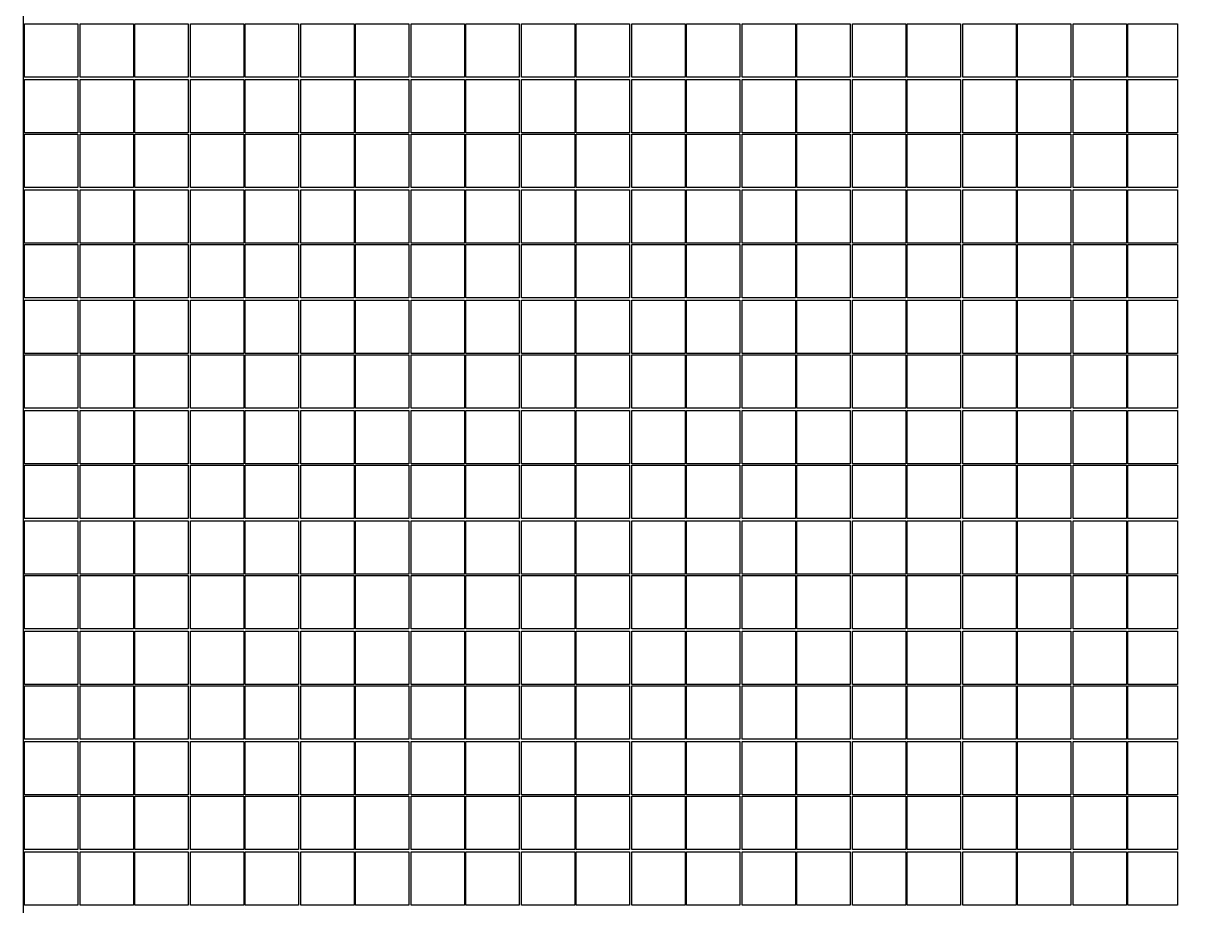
# Model space of a CAD drawing. Extents: x -105 to 170, y -332 to 185.
# Drawn here: x -105.1 to 0.1, y -165 to -85 of the extents above; entities that cross this region are included whole.
import ezdxf

# ---------------------------------------------------------------- set-up
doc = ezdxf.new("R2010")
doc.units = 0
doc.layers.get('0').update_dxf_attribs({"linetype": 'CONTINUOUS'})

msp = doc.modelspace()

# ---------------------------------------------------------------- linework, layer by layer
for points in [[(0.425, -320), (160, -320), (160, -0.425), (170, -0.425), (170, 0.425), (105.06, 0.425), (105.06, 185), (105, 185), (105, 185.06), (-105, 185.06), (-105, 185), (-105.06, 185), (-105.06, -185), (-105, -185), (-105, -185.06), (-0.425, -185.06), (-0.425, -330), (0.425, -330)], [(-104.94, -85.06), (-100.11, -85.06), (-100.11, -89.89), (-104.94, -89.89)], [(-99.89, -85.06), (-95.06, -85.06), (-95.06, -89.89), (-99.89, -89.89)], [(-94.94, -85.06), (-90.11, -85.06), (-90.11, -89.89), (-94.94, -89.89)], [(-89.89, -85.06), (-85.06, -85.06), (-85.06, -89.89), (-89.89, -89.89)], [(-84.94, -85.06), (-80.11, -85.06), (-80.11, -89.89), (-84.94, -89.89)], [(-79.89, -85.06), (-75.06, -85.06), (-75.06, -89.89), (-79.89, -89.89)], [(-74.94, -85.06), (-70.11, -85.06), (-70.11, -89.89), (-74.94, -89.89)], [(-69.89, -85.06), (-65.06, -85.06), (-65.06, -89.89), (-69.89, -89.89)], [(-64.94, -85.06), (-60.11, -85.06), (-60.11, -89.89), (-64.94, -89.89)], [(-59.89, -85.06), (-55.06, -85.06), (-55.06, -89.89), (-59.89, -89.89)], [(-54.94, -85.06), (-50.11, -85.06), (-50.11, -89.89), (-54.94, -89.89)], [(-49.89, -85.06), (-45.06, -85.06), (-45.06, -89.89), (-49.89, -89.89)], [(-44.94, -85.06), (-40.11, -85.06), (-40.11, -89.89), (-44.94, -89.89)], [(-39.89, -85.06), (-35.06, -85.06), (-35.06, -89.89), (-39.89, -89.89)], [(-34.94, -85.06), (-30.11, -85.06), (-30.11, -89.89), (-34.94, -89.89)], [(-29.89, -85.06), (-25.06, -85.06), (-25.06, -89.89), (-29.89, -89.89)], [(-24.94, -85.06), (-20.11, -85.06), (-20.11, -89.89), (-24.94, -89.89)], [(-19.89, -85.06), (-15.06, -85.06), (-15.06, -89.89), (-19.89, -89.89)], [(-14.94, -85.06), (-10.11, -85.06), (-10.11, -89.89), (-14.94, -89.89)], [(-9.89, -85.06), (-5.06, -85.06), (-5.06, -89.89), (-9.89, -89.89)], [(-4.94, -85.06), (-0.425, -85.06), (-0.425, -89.89), (-4.94, -89.89)], [(-104.94, -90.11), (-100.11, -90.11), (-100.11, -94.94), (-104.94, -94.94)], [(-99.89, -90.11), (-95.06, -90.11), (-95.06, -94.94), (-99.89, -94.94)], [(-94.94, -90.11), (-90.11, -90.11), (-90.11, -94.94), (-94.94, -94.94)], [(-89.89, -90.11), (-85.06, -90.11), (-85.06, -94.94), (-89.89, -94.94)], [(-84.94, -90.11), (-80.11, -90.11), (-80.11, -94.94), (-84.94, -94.94)], [(-79.89, -90.11), (-75.06, -90.11), (-75.06, -94.94), (-79.89, -94.94)], [(-74.94, -90.11), (-70.11, -90.11), (-70.11, -94.94), (-74.94, -94.94)], [(-69.89, -90.11), (-65.06, -90.11), (-65.06, -94.94), (-69.89, -94.94)], [(-64.94, -90.11), (-60.11, -90.11), (-60.11, -94.94), (-64.94, -94.94)], [(-59.89, -90.11), (-55.06, -90.11), (-55.06, -94.94), (-59.89, -94.94)], [(-54.94, -90.11), (-50.11, -90.11), (-50.11, -94.94), (-54.94, -94.94)], [(-49.89, -90.11), (-45.06, -90.11), (-45.06, -94.94), (-49.89, -94.94)], [(-44.94, -90.11), (-40.11, -90.11), (-40.11, -94.94), (-44.94, -94.94)], [(-39.89, -90.11), (-35.06, -90.11), (-35.06, -94.94), (-39.89, -94.94)], [(-34.94, -90.11), (-30.11, -90.11), (-30.11, -94.94), (-34.94, -94.94)], [(-29.89, -90.11), (-25.06, -90.11), (-25.06, -94.94), (-29.89, -94.94)], [(-24.94, -90.11), (-20.11, -90.11), (-20.11, -94.94), (-24.94, -94.94)], [(-19.89, -90.11), (-15.06, -90.11), (-15.06, -94.94), (-19.89, -94.94)], [(-14.94, -90.11), (-10.11, -90.11), (-10.11, -94.94), (-14.94, -94.94)], [(-9.89, -90.11), (-5.06, -90.11), (-5.06, -94.94), (-9.89, -94.94)], [(-4.94, -90.11), (-0.425, -90.11), (-0.425, -94.94), (-4.94, -94.94)], [(-104.94, -95.06), (-100.11, -95.06), (-100.11, -99.89), (-104.94, -99.89)], [(-99.89, -95.06), (-95.06, -95.06), (-95.06, -99.89), (-99.89, -99.89)], [(-94.94, -95.06), (-90.11, -95.06), (-90.11, -99.89), (-94.94, -99.89)], [(-89.89, -95.06), (-85.06, -95.06), (-85.06, -99.89), (-89.89, -99.89)], [(-84.94, -95.06), (-80.11, -95.06), (-80.11, -99.89), (-84.94, -99.89)], [(-79.89, -95.06), (-75.06, -95.06), (-75.06, -99.89), (-79.89, -99.89)], [(-74.94, -95.06), (-70.11, -95.06), (-70.11, -99.89), (-74.94, -99.89)], [(-69.89, -95.06), (-65.06, -95.06), (-65.06, -99.89), (-69.89, -99.89)], [(-64.94, -95.06), (-60.11, -95.06), (-60.11, -99.89), (-64.94, -99.89)], [(-59.89, -95.06), (-55.06, -95.06), (-55.06, -99.89), (-59.89, -99.89)], [(-54.94, -95.06), (-50.11, -95.06), (-50.11, -99.89), (-54.94, -99.89)], [(-49.89, -95.06), (-45.06, -95.06), (-45.06, -99.89), (-49.89, -99.89)], [(-44.94, -95.06), (-40.11, -95.06), (-40.11, -99.89), (-44.94, -99.89)], [(-39.89, -95.06), (-35.06, -95.06), (-35.06, -99.89), (-39.89, -99.89)], [(-34.94, -95.06), (-30.11, -95.06), (-30.11, -99.89), (-34.94, -99.89)], [(-29.89, -95.06), (-25.06, -95.06), (-25.06, -99.89), (-29.89, -99.89)], [(-24.94, -95.06), (-20.11, -95.06), (-20.11, -99.89), (-24.94, -99.89)], [(-19.89, -95.06), (-15.06, -95.06), (-15.06, -99.89), (-19.89, -99.89)], [(-14.94, -95.06), (-10.11, -95.06), (-10.11, -99.89), (-14.94, -99.89)], [(-9.89, -95.06), (-5.06, -95.06), (-5.06, -99.89), (-9.89, -99.89)], [(-4.94, -95.06), (-0.425, -95.06), (-0.425, -99.89), (-4.94, -99.89)], [(-104.94, -100.11), (-100.11, -100.11), (-100.11, -104.94), (-104.94, -104.94)], [(-99.89, -100.11), (-95.06, -100.11), (-95.06, -104.94), (-99.89, -104.94)], [(-94.94, -100.11), (-90.11, -100.11), (-90.11, -104.94), (-94.94, -104.94)], [(-89.89, -100.11), (-85.06, -100.11), (-85.06, -104.94), (-89.89, -104.94)], [(-84.94, -100.11), (-80.11, -100.11), (-80.11, -104.94), (-84.94, -104.94)], [(-79.89, -100.11), (-75.06, -100.11), (-75.06, -104.94), (-79.89, -104.94)], [(-74.94, -100.11), (-70.11, -100.11), (-70.11, -104.94), (-74.94, -104.94)], [(-69.89, -100.11), (-65.06, -100.11), (-65.06, -104.94), (-69.89, -104.94)], [(-64.94, -100.11), (-60.11, -100.11), (-60.11, -104.94), (-64.94, -104.94)], [(-59.89, -100.11), (-55.06, -100.11), (-55.06, -104.94), (-59.89, -104.94)], [(-54.94, -100.11), (-50.11, -100.11), (-50.11, -104.94), (-54.94, -104.94)], [(-49.89, -100.11), (-45.06, -100.11), (-45.06, -104.94), (-49.89, -104.94)], [(-44.94, -100.11), (-40.11, -100.11), (-40.11, -104.94), (-44.94, -104.94)], [(-39.89, -100.11), (-35.06, -100.11), (-35.06, -104.94), (-39.89, -104.94)], [(-34.94, -100.11), (-30.11, -100.11), (-30.11, -104.94), (-34.94, -104.94)], [(-29.89, -100.11), (-25.06, -100.11), (-25.06, -104.94), (-29.89, -104.94)], [(-24.94, -100.11), (-20.11, -100.11), (-20.11, -104.94), (-24.94, -104.94)], [(-19.89, -100.11), (-15.06, -100.11), (-15.06, -104.94), (-19.89, -104.94)], [(-14.94, -100.11), (-10.11, -100.11), (-10.11, -104.94), (-14.94, -104.94)], [(-9.89, -100.11), (-5.06, -100.11), (-5.06, -104.94), (-9.89, -104.94)], [(-4.94, -100.11), (-0.425, -100.11), (-0.425, -104.94), (-4.94, -104.94)], [(-104.94, -105.06), (-100.11, -105.06), (-100.11, -109.89), (-104.94, -109.89)], [(-99.89, -105.06), (-95.06, -105.06), (-95.06, -109.89), (-99.89, -109.89)], [(-94.94, -105.06), (-90.11, -105.06), (-90.11, -109.89), (-94.94, -109.89)], [(-89.89, -105.06), (-85.06, -105.06), (-85.06, -109.89), (-89.89, -109.89)], [(-84.94, -105.06), (-80.11, -105.06), (-80.11, -109.89), (-84.94, -109.89)], [(-79.89, -105.06), (-75.06, -105.06), (-75.06, -109.89), (-79.89, -109.89)], [(-74.94, -105.06), (-70.11, -105.06), (-70.11, -109.89), (-74.94, -109.89)], [(-69.89, -105.06), (-65.06, -105.06), (-65.06, -109.89), (-69.89, -109.89)], [(-64.94, -105.06), (-60.11, -105.06), (-60.11, -109.89), (-64.94, -109.89)], [(-59.89, -105.06), (-55.06, -105.06), (-55.06, -109.89), (-59.89, -109.89)], [(-54.94, -105.06), (-50.11, -105.06), (-50.11, -109.89), (-54.94, -109.89)], [(-49.89, -105.06), (-45.06, -105.06), (-45.06, -109.89), (-49.89, -109.89)], [(-44.94, -105.06), (-40.11, -105.06), (-40.11, -109.89), (-44.94, -109.89)], [(-39.89, -105.06), (-35.06, -105.06), (-35.06, -109.89), (-39.89, -109.89)], [(-34.94, -105.06), (-30.11, -105.06), (-30.11, -109.89), (-34.94, -109.89)], [(-29.89, -105.06), (-25.06, -105.06), (-25.06, -109.89), (-29.89, -109.89)], [(-24.94, -105.06), (-20.11, -105.06), (-20.11, -109.89), (-24.94, -109.89)], [(-19.89, -105.06), (-15.06, -105.06), (-15.06, -109.89), (-19.89, -109.89)], [(-14.94, -105.06), (-10.11, -105.06), (-10.11, -109.89), (-14.94, -109.89)], [(-9.89, -105.06), (-5.06, -105.06), (-5.06, -109.89), (-9.89, -109.89)], [(-4.94, -105.06), (-0.425, -105.06), (-0.425, -109.89), (-4.94, -109.89)], [(-104.94, -110.11), (-100.11, -110.11), (-100.11, -114.94), (-104.94, -114.94)], [(-99.89, -110.11), (-95.06, -110.11), (-95.06, -114.94), (-99.89, -114.94)], [(-94.94, -110.11), (-90.11, -110.11), (-90.11, -114.94), (-94.94, -114.94)], [(-89.89, -110.11), (-85.06, -110.11), (-85.06, -114.94), (-89.89, -114.94)], [(-84.94, -110.11), (-80.11, -110.11), (-80.11, -114.94), (-84.94, -114.94)], [(-79.89, -110.11), (-75.06, -110.11), (-75.06, -114.94), (-79.89, -114.94)], [(-74.94, -110.11), (-70.11, -110.11), (-70.11, -114.94), (-74.94, -114.94)], [(-69.89, -110.11), (-65.06, -110.11), (-65.06, -114.94), (-69.89, -114.94)], [(-64.94, -110.11), (-60.11, -110.11), (-60.11, -114.94), (-64.94, -114.94)], [(-59.89, -110.11), (-55.06, -110.11), (-55.06, -114.94), (-59.89, -114.94)], [(-54.94, -110.11), (-50.11, -110.11), (-50.11, -114.94), (-54.94, -114.94)], [(-49.89, -110.11), (-45.06, -110.11), (-45.06, -114.94), (-49.89, -114.94)], [(-44.94, -110.11), (-40.11, -110.11), (-40.11, -114.94), (-44.94, -114.94)], [(-39.89, -110.11), (-35.06, -110.11), (-35.06, -114.94), (-39.89, -114.94)], [(-34.94, -110.11), (-30.11, -110.11), (-30.11, -114.94), (-34.94, -114.94)], [(-29.89, -110.11), (-25.06, -110.11), (-25.06, -114.94), (-29.89, -114.94)], [(-24.94, -110.11), (-20.11, -110.11), (-20.11, -114.94), (-24.94, -114.94)], [(-19.89, -110.11), (-15.06, -110.11), (-15.06, -114.94), (-19.89, -114.94)], [(-14.94, -110.11), (-10.11, -110.11), (-10.11, -114.94), (-14.94, -114.94)], [(-9.89, -110.11), (-5.06, -110.11), (-5.06, -114.94), (-9.89, -114.94)], [(-4.94, -110.11), (-0.425, -110.11), (-0.425, -114.94), (-4.94, -114.94)], [(-104.94, -115.06), (-100.11, -115.06), (-100.11, -119.89), (-104.94, -119.89)], [(-99.89, -115.06), (-95.06, -115.06), (-95.06, -119.89), (-99.89, -119.89)], [(-94.94, -115.06), (-90.11, -115.06), (-90.11, -119.89), (-94.94, -119.89)], [(-89.89, -115.06), (-85.06, -115.06), (-85.06, -119.89), (-89.89, -119.89)], [(-84.94, -115.06), (-80.11, -115.06), (-80.11, -119.89), (-84.94, -119.89)], [(-79.89, -115.06), (-75.06, -115.06), (-75.06, -119.89), (-79.89, -119.89)], [(-74.94, -115.06), (-70.11, -115.06), (-70.11, -119.89), (-74.94, -119.89)], [(-69.89, -115.06), (-65.06, -115.06), (-65.06, -119.89), (-69.89, -119.89)], [(-64.94, -115.06), (-60.11, -115.06), (-60.11, -119.89), (-64.94, -119.89)], [(-59.89, -115.06), (-55.06, -115.06), (-55.06, -119.89), (-59.89, -119.89)], [(-54.94, -115.06), (-50.11, -115.06), (-50.11, -119.89), (-54.94, -119.89)], [(-49.89, -115.06), (-45.06, -115.06), (-45.06, -119.89), (-49.89, -119.89)], [(-44.94, -115.06), (-40.11, -115.06), (-40.11, -119.89), (-44.94, -119.89)], [(-39.89, -115.06), (-35.06, -115.06), (-35.06, -119.89), (-39.89, -119.89)], [(-34.94, -115.06), (-30.11, -115.06), (-30.11, -119.89), (-34.94, -119.89)], [(-29.89, -115.06), (-25.06, -115.06), (-25.06, -119.89), (-29.89, -119.89)], [(-24.94, -115.06), (-20.11, -115.06), (-20.11, -119.89), (-24.94, -119.89)], [(-19.89, -115.06), (-15.06, -115.06), (-15.06, -119.89), (-19.89, -119.89)], [(-14.94, -115.06), (-10.11, -115.06), (-10.11, -119.89), (-14.94, -119.89)], [(-9.89, -115.06), (-5.06, -115.06), (-5.06, -119.89), (-9.89, -119.89)], [(-4.94, -115.06), (-0.425, -115.06), (-0.425, -119.89), (-4.94, -119.89)], [(-104.94, -120.11), (-100.11, -120.11), (-100.11, -124.94), (-104.94, -124.94)], [(-99.89, -120.11), (-95.06, -120.11), (-95.06, -124.94), (-99.89, -124.94)], [(-94.94, -120.11), (-90.11, -120.11), (-90.11, -124.94), (-94.94, -124.94)], [(-89.89, -120.11), (-85.06, -120.11), (-85.06, -124.94), (-89.89, -124.94)], [(-84.94, -120.11), (-80.11, -120.11), (-80.11, -124.94), (-84.94, -124.94)], [(-79.89, -120.11), (-75.06, -120.11), (-75.06, -124.94), (-79.89, -124.94)], [(-74.94, -120.11), (-70.11, -120.11), (-70.11, -124.94), (-74.94, -124.94)], [(-69.89, -120.11), (-65.06, -120.11), (-65.06, -124.94), (-69.89, -124.94)], [(-64.94, -120.11), (-60.11, -120.11), (-60.11, -124.94), (-64.94, -124.94)], [(-59.89, -120.11), (-55.06, -120.11), (-55.06, -124.94), (-59.89, -124.94)], [(-54.94, -120.11), (-50.11, -120.11), (-50.11, -124.94), (-54.94, -124.94)], [(-49.89, -120.11), (-45.06, -120.11), (-45.06, -124.94), (-49.89, -124.94)], [(-44.94, -120.11), (-40.11, -120.11), (-40.11, -124.94), (-44.94, -124.94)], [(-39.89, -120.11), (-35.06, -120.11), (-35.06, -124.94), (-39.89, -124.94)], [(-34.94, -120.11), (-30.11, -120.11), (-30.11, -124.94), (-34.94, -124.94)], [(-29.89, -120.11), (-25.06, -120.11), (-25.06, -124.94), (-29.89, -124.94)], [(-24.94, -120.11), (-20.11, -120.11), (-20.11, -124.94), (-24.94, -124.94)], [(-19.89, -120.11), (-15.06, -120.11), (-15.06, -124.94), (-19.89, -124.94)], [(-14.94, -120.11), (-10.11, -120.11), (-10.11, -124.94), (-14.94, -124.94)], [(-9.89, -120.11), (-5.06, -120.11), (-5.06, -124.94), (-9.89, -124.94)], [(-4.94, -120.11), (-0.425, -120.11), (-0.425, -124.94), (-4.94, -124.94)], [(-104.94, -125.06), (-100.11, -125.06), (-100.11, -129.89), (-104.94, -129.89)], [(-99.89, -125.06), (-95.06, -125.06), (-95.06, -129.89), (-99.89, -129.89)], [(-94.94, -125.06), (-90.11, -125.06), (-90.11, -129.89), (-94.94, -129.89)], [(-89.89, -125.06), (-85.06, -125.06), (-85.06, -129.89), (-89.89, -129.89)], [(-84.94, -125.06), (-80.11, -125.06), (-80.11, -129.89), (-84.94, -129.89)], [(-79.89, -125.06), (-75.06, -125.06), (-75.06, -129.89), (-79.89, -129.89)], [(-74.94, -125.06), (-70.11, -125.06), (-70.11, -129.89), (-74.94, -129.89)], [(-69.89, -125.06), (-65.06, -125.06), (-65.06, -129.89), (-69.89, -129.89)], [(-64.94, -125.06), (-60.11, -125.06), (-60.11, -129.89), (-64.94, -129.89)], [(-59.89, -125.06), (-55.06, -125.06), (-55.06, -129.89), (-59.89, -129.89)], [(-54.94, -125.06), (-50.11, -125.06), (-50.11, -129.89), (-54.94, -129.89)], [(-49.89, -125.06), (-45.06, -125.06), (-45.06, -129.89), (-49.89, -129.89)], [(-44.94, -125.06), (-40.11, -125.06), (-40.11, -129.89), (-44.94, -129.89)], [(-39.89, -125.06), (-35.06, -125.06), (-35.06, -129.89), (-39.89, -129.89)], [(-34.94, -125.06), (-30.11, -125.06), (-30.11, -129.89), (-34.94, -129.89)], [(-29.89, -125.06), (-25.06, -125.06), (-25.06, -129.89), (-29.89, -129.89)], [(-24.94, -125.06), (-20.11, -125.06), (-20.11, -129.89), (-24.94, -129.89)], [(-19.89, -125.06), (-15.06, -125.06), (-15.06, -129.89), (-19.89, -129.89)], [(-14.94, -125.06), (-10.11, -125.06), (-10.11, -129.89), (-14.94, -129.89)], [(-9.89, -125.06), (-5.06, -125.06), (-5.06, -129.89), (-9.89, -129.89)], [(-4.94, -125.06), (-0.425, -125.06), (-0.425, -129.89), (-4.94, -129.89)], [(-104.94, -130.11), (-100.11, -130.11), (-100.11, -134.94), (-104.94, -134.94)], [(-99.89, -130.11), (-95.06, -130.11), (-95.06, -134.94), (-99.89, -134.94)], [(-94.94, -130.11), (-90.11, -130.11), (-90.11, -134.94), (-94.94, -134.94)], [(-89.89, -130.11), (-85.06, -130.11), (-85.06, -134.94), (-89.89, -134.94)], [(-84.94, -130.11), (-80.11, -130.11), (-80.11, -134.94), (-84.94, -134.94)], [(-79.89, -130.11), (-75.06, -130.11), (-75.06, -134.94), (-79.89, -134.94)], [(-74.94, -130.11), (-70.11, -130.11), (-70.11, -134.94), (-74.94, -134.94)], [(-69.89, -130.11), (-65.06, -130.11), (-65.06, -134.94), (-69.89, -134.94)], [(-64.94, -130.11), (-60.11, -130.11), (-60.11, -134.94), (-64.94, -134.94)], [(-59.89, -130.11), (-55.06, -130.11), (-55.06, -134.94), (-59.89, -134.94)], [(-54.94, -130.11), (-50.11, -130.11), (-50.11, -134.94), (-54.94, -134.94)], [(-49.89, -130.11), (-45.06, -130.11), (-45.06, -134.94), (-49.89, -134.94)], [(-44.94, -130.11), (-40.11, -130.11), (-40.11, -134.94), (-44.94, -134.94)], [(-39.89, -130.11), (-35.06, -130.11), (-35.06, -134.94), (-39.89, -134.94)], [(-34.94, -130.11), (-30.11, -130.11), (-30.11, -134.94), (-34.94, -134.94)], [(-29.89, -130.11), (-25.06, -130.11), (-25.06, -134.94), (-29.89, -134.94)], [(-24.94, -130.11), (-20.11, -130.11), (-20.11, -134.94), (-24.94, -134.94)], [(-19.89, -130.11), (-15.06, -130.11), (-15.06, -134.94), (-19.89, -134.94)], [(-14.94, -130.11), (-10.11, -130.11), (-10.11, -134.94), (-14.94, -134.94)], [(-9.89, -130.11), (-5.06, -130.11), (-5.06, -134.94), (-9.89, -134.94)], [(-4.94, -130.11), (-0.425, -130.11), (-0.425, -134.94), (-4.94, -134.94)], [(-104.94, -135.06), (-100.11, -135.06), (-100.11, -139.89), (-104.94, -139.89)], [(-99.89, -135.06), (-95.06, -135.06), (-95.06, -139.89), (-99.89, -139.89)], [(-94.94, -135.06), (-90.11, -135.06), (-90.11, -139.89), (-94.94, -139.89)], [(-89.89, -135.06), (-85.06, -135.06), (-85.06, -139.89), (-89.89, -139.89)], [(-84.94, -135.06), (-80.11, -135.06), (-80.11, -139.89), (-84.94, -139.89)], [(-79.89, -135.06), (-75.06, -135.06), (-75.06, -139.89), (-79.89, -139.89)], [(-74.94, -135.06), (-70.11, -135.06), (-70.11, -139.89), (-74.94, -139.89)], [(-69.89, -135.06), (-65.06, -135.06), (-65.06, -139.89), (-69.89, -139.89)], [(-64.94, -135.06), (-60.11, -135.06), (-60.11, -139.89), (-64.94, -139.89)], [(-59.89, -135.06), (-55.06, -135.06), (-55.06, -139.89), (-59.89, -139.89)], [(-54.94, -135.06), (-50.11, -135.06), (-50.11, -139.89), (-54.94, -139.89)], [(-49.89, -135.06), (-45.06, -135.06), (-45.06, -139.89), (-49.89, -139.89)], [(-44.94, -135.06), (-40.11, -135.06), (-40.11, -139.89), (-44.94, -139.89)], [(-39.89, -135.06), (-35.06, -135.06), (-35.06, -139.89), (-39.89, -139.89)], [(-34.94, -135.06), (-30.11, -135.06), (-30.11, -139.89), (-34.94, -139.89)], [(-29.89, -135.06), (-25.06, -135.06), (-25.06, -139.89), (-29.89, -139.89)], [(-24.94, -135.06), (-20.11, -135.06), (-20.11, -139.89), (-24.94, -139.89)], [(-19.89, -135.06), (-15.06, -135.06), (-15.06, -139.89), (-19.89, -139.89)], [(-14.94, -135.06), (-10.11, -135.06), (-10.11, -139.89), (-14.94, -139.89)], [(-9.89, -135.06), (-5.06, -135.06), (-5.06, -139.89), (-9.89, -139.89)], [(-4.94, -135.06), (-0.425, -135.06), (-0.425, -139.89), (-4.94, -139.89)], [(-104.94, -140.11), (-100.11, -140.11), (-100.11, -144.94), (-104.94, -144.94)], [(-99.89, -140.11), (-95.06, -140.11), (-95.06, -144.94), (-99.89, -144.94)], [(-94.94, -140.11), (-90.11, -140.11), (-90.11, -144.94), (-94.94, -144.94)], [(-89.89, -140.11), (-85.06, -140.11), (-85.06, -144.94), (-89.89, -144.94)], [(-84.94, -140.11), (-80.11, -140.11), (-80.11, -144.94), (-84.94, -144.94)], [(-79.89, -140.11), (-75.06, -140.11), (-75.06, -144.94), (-79.89, -144.94)], [(-74.94, -140.11), (-70.11, -140.11), (-70.11, -144.94), (-74.94, -144.94)], [(-69.89, -140.11), (-65.06, -140.11), (-65.06, -144.94), (-69.89, -144.94)], [(-64.94, -140.11), (-60.11, -140.11), (-60.11, -144.94), (-64.94, -144.94)], [(-59.89, -140.11), (-55.06, -140.11), (-55.06, -144.94), (-59.89, -144.94)], [(-54.94, -140.11), (-50.11, -140.11), (-50.11, -144.94), (-54.94, -144.94)], [(-49.89, -140.11), (-45.06, -140.11), (-45.06, -144.94), (-49.89, -144.94)], [(-44.94, -140.11), (-40.11, -140.11), (-40.11, -144.94), (-44.94, -144.94)], [(-39.89, -140.11), (-35.06, -140.11), (-35.06, -144.94), (-39.89, -144.94)], [(-34.94, -140.11), (-30.11, -140.11), (-30.11, -144.94), (-34.94, -144.94)], [(-29.89, -140.11), (-25.06, -140.11), (-25.06, -144.94), (-29.89, -144.94)], [(-24.94, -140.11), (-20.11, -140.11), (-20.11, -144.94), (-24.94, -144.94)], [(-19.89, -140.11), (-15.06, -140.11), (-15.06, -144.94), (-19.89, -144.94)], [(-14.94, -140.11), (-10.11, -140.11), (-10.11, -144.94), (-14.94, -144.94)], [(-9.89, -140.11), (-5.06, -140.11), (-5.06, -144.94), (-9.89, -144.94)], [(-4.94, -140.11), (-0.425, -140.11), (-0.425, -144.94), (-4.94, -144.94)], [(-104.94, -145.06), (-100.11, -145.06), (-100.11, -149.89), (-104.94, -149.89)], [(-99.89, -145.06), (-95.06, -145.06), (-95.06, -149.89), (-99.89, -149.89)], [(-94.94, -145.06), (-90.11, -145.06), (-90.11, -149.89), (-94.94, -149.89)], [(-89.89, -145.06), (-85.06, -145.06), (-85.06, -149.89), (-89.89, -149.89)], [(-84.94, -145.06), (-80.11, -145.06), (-80.11, -149.89), (-84.94, -149.89)], [(-79.89, -145.06), (-75.06, -145.06), (-75.06, -149.89), (-79.89, -149.89)], [(-74.94, -145.06), (-70.11, -145.06), (-70.11, -149.89), (-74.94, -149.89)], [(-69.89, -145.06), (-65.06, -145.06), (-65.06, -149.89), (-69.89, -149.89)], [(-64.94, -145.06), (-60.11, -145.06), (-60.11, -149.89), (-64.94, -149.89)], [(-59.89, -145.06), (-55.06, -145.06), (-55.06, -149.89), (-59.89, -149.89)], [(-54.94, -145.06), (-50.11, -145.06), (-50.11, -149.89), (-54.94, -149.89)], [(-49.89, -145.06), (-45.06, -145.06), (-45.06, -149.89), (-49.89, -149.89)], [(-44.94, -145.06), (-40.11, -145.06), (-40.11, -149.89), (-44.94, -149.89)], [(-39.89, -145.06), (-35.06, -145.06), (-35.06, -149.89), (-39.89, -149.89)], [(-34.94, -145.06), (-30.11, -145.06), (-30.11, -149.89), (-34.94, -149.89)], [(-29.89, -145.06), (-25.06, -145.06), (-25.06, -149.89), (-29.89, -149.89)], [(-24.94, -145.06), (-20.11, -145.06), (-20.11, -149.89), (-24.94, -149.89)], [(-19.89, -145.06), (-15.06, -145.06), (-15.06, -149.89), (-19.89, -149.89)], [(-14.94, -145.06), (-10.11, -145.06), (-10.11, -149.89), (-14.94, -149.89)], [(-9.89, -145.06), (-5.06, -145.06), (-5.06, -149.89), (-9.89, -149.89)], [(-4.94, -145.06), (-0.425, -145.06), (-0.425, -149.89), (-4.94, -149.89)], [(-104.94, -150.11), (-100.11, -150.11), (-100.11, -154.94), (-104.94, -154.94)], [(-99.89, -150.11), (-95.06, -150.11), (-95.06, -154.94), (-99.89, -154.94)], [(-94.94, -150.11), (-90.11, -150.11), (-90.11, -154.94), (-94.94, -154.94)], [(-89.89, -150.11), (-85.06, -150.11), (-85.06, -154.94), (-89.89, -154.94)], [(-84.94, -150.11), (-80.11, -150.11), (-80.11, -154.94), (-84.94, -154.94)], [(-79.89, -150.11), (-75.06, -150.11), (-75.06, -154.94), (-79.89, -154.94)], [(-74.94, -150.11), (-70.11, -150.11), (-70.11, -154.94), (-74.94, -154.94)], [(-69.89, -150.11), (-65.06, -150.11), (-65.06, -154.94), (-69.89, -154.94)], [(-64.94, -150.11), (-60.11, -150.11), (-60.11, -154.94), (-64.94, -154.94)], [(-59.89, -150.11), (-55.06, -150.11), (-55.06, -154.94), (-59.89, -154.94)], [(-54.94, -150.11), (-50.11, -150.11), (-50.11, -154.94), (-54.94, -154.94)], [(-49.89, -150.11), (-45.06, -150.11), (-45.06, -154.94), (-49.89, -154.94)], [(-44.94, -150.11), (-40.11, -150.11), (-40.11, -154.94), (-44.94, -154.94)], [(-39.89, -150.11), (-35.06, -150.11), (-35.06, -154.94), (-39.89, -154.94)], [(-34.94, -150.11), (-30.11, -150.11), (-30.11, -154.94), (-34.94, -154.94)], [(-29.89, -150.11), (-25.06, -150.11), (-25.06, -154.94), (-29.89, -154.94)], [(-24.94, -150.11), (-20.11, -150.11), (-20.11, -154.94), (-24.94, -154.94)], [(-19.89, -150.11), (-15.06, -150.11), (-15.06, -154.94), (-19.89, -154.94)], [(-14.94, -150.11), (-10.11, -150.11), (-10.11, -154.94), (-14.94, -154.94)], [(-9.89, -150.11), (-5.06, -150.11), (-5.06, -154.94), (-9.89, -154.94)], [(-4.94, -150.11), (-0.425, -150.11), (-0.425, -154.94), (-4.94, -154.94)], [(-104.94, -155.06), (-100.11, -155.06), (-100.11, -159.89), (-104.94, -159.89)], [(-99.89, -155.06), (-95.06, -155.06), (-95.06, -159.89), (-99.89, -159.89)], [(-94.94, -155.06), (-90.11, -155.06), (-90.11, -159.89), (-94.94, -159.89)], [(-89.89, -155.06), (-85.06, -155.06), (-85.06, -159.89), (-89.89, -159.89)], [(-84.94, -155.06), (-80.11, -155.06), (-80.11, -159.89), (-84.94, -159.89)], [(-79.89, -155.06), (-75.06, -155.06), (-75.06, -159.89), (-79.89, -159.89)], [(-74.94, -155.06), (-70.11, -155.06), (-70.11, -159.89), (-74.94, -159.89)], [(-69.89, -155.06), (-65.06, -155.06), (-65.06, -159.89), (-69.89, -159.89)], [(-64.94, -155.06), (-60.11, -155.06), (-60.11, -159.89), (-64.94, -159.89)], [(-59.89, -155.06), (-55.06, -155.06), (-55.06, -159.89), (-59.89, -159.89)], [(-54.94, -155.06), (-50.11, -155.06), (-50.11, -159.89), (-54.94, -159.89)], [(-49.89, -155.06), (-45.06, -155.06), (-45.06, -159.89), (-49.89, -159.89)], [(-44.94, -155.06), (-40.11, -155.06), (-40.11, -159.89), (-44.94, -159.89)], [(-39.89, -155.06), (-35.06, -155.06), (-35.06, -159.89), (-39.89, -159.89)], [(-34.94, -155.06), (-30.11, -155.06), (-30.11, -159.89), (-34.94, -159.89)], [(-29.89, -155.06), (-25.06, -155.06), (-25.06, -159.89), (-29.89, -159.89)], [(-24.94, -155.06), (-20.11, -155.06), (-20.11, -159.89), (-24.94, -159.89)], [(-19.89, -155.06), (-15.06, -155.06), (-15.06, -159.89), (-19.89, -159.89)], [(-14.94, -155.06), (-10.11, -155.06), (-10.11, -159.89), (-14.94, -159.89)], [(-9.89, -155.06), (-5.06, -155.06), (-5.06, -159.89), (-9.89, -159.89)], [(-4.94, -155.06), (-0.425, -155.06), (-0.425, -159.89), (-4.94, -159.89)], [(-104.94, -160.11), (-100.11, -160.11), (-100.11, -164.94), (-104.94, -164.94)], [(-99.89, -160.11), (-95.06, -160.11), (-95.06, -164.94), (-99.89, -164.94)], [(-94.94, -160.11), (-90.11, -160.11), (-90.11, -164.94), (-94.94, -164.94)], [(-89.89, -160.11), (-85.06, -160.11), (-85.06, -164.94), (-89.89, -164.94)], [(-84.94, -160.11), (-80.11, -160.11), (-80.11, -164.94), (-84.94, -164.94)], [(-79.89, -160.11), (-75.06, -160.11), (-75.06, -164.94), (-79.89, -164.94)], [(-74.94, -160.11), (-70.11, -160.11), (-70.11, -164.94), (-74.94, -164.94)], [(-69.89, -160.11), (-65.06, -160.11), (-65.06, -164.94), (-69.89, -164.94)], [(-64.94, -160.11), (-60.11, -160.11), (-60.11, -164.94), (-64.94, -164.94)], [(-59.89, -160.11), (-55.06, -160.11), (-55.06, -164.94), (-59.89, -164.94)], [(-54.94, -160.11), (-50.11, -160.11), (-50.11, -164.94), (-54.94, -164.94)], [(-49.89, -160.11), (-45.06, -160.11), (-45.06, -164.94), (-49.89, -164.94)], [(-44.94, -160.11), (-40.11, -160.11), (-40.11, -164.94), (-44.94, -164.94)], [(-39.89, -160.11), (-35.06, -160.11), (-35.06, -164.94), (-39.89, -164.94)], [(-34.94, -160.11), (-30.11, -160.11), (-30.11, -164.94), (-34.94, -164.94)], [(-29.89, -160.11), (-25.06, -160.11), (-25.06, -164.94), (-29.89, -164.94)], [(-24.94, -160.11), (-20.11, -160.11), (-20.11, -164.94), (-24.94, -164.94)], [(-19.89, -160.11), (-15.06, -160.11), (-15.06, -164.94), (-19.89, -164.94)], [(-14.94, -160.11), (-10.11, -160.11), (-10.11, -164.94), (-14.94, -164.94)], [(-9.89, -160.11), (-5.06, -160.11), (-5.06, -164.94), (-9.89, -164.94)], [(-4.94, -160.11), (-0.425, -160.11), (-0.425, -164.94), (-4.94, -164.94)]]:
    msp.add_lwpolyline(points, close=True)

doc.saveas('drawing.dxf')
